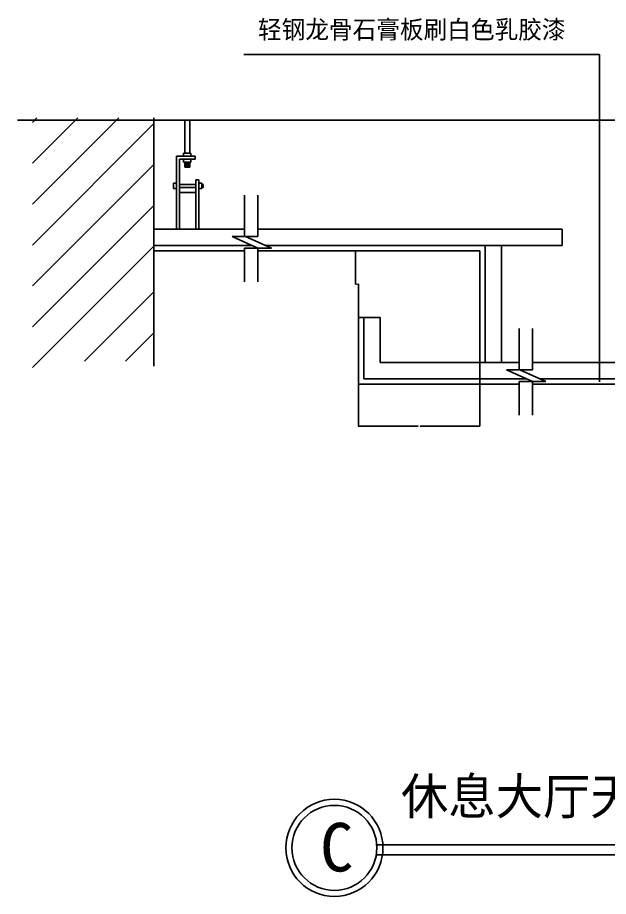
# Model space of a CAD drawing. Header units: metres. Extents: x 86003 to 87909, y -7758 to -6310.
# Drawn here: x 86003 to 86977, y -7758 to -6310 of the extents above; entities that cross this region are included whole.
import ezdxf

# ---------------------------------------------------------------- set-up
doc = ezdxf.new("R2010")
doc.units = ezdxf.units.M
for name, color, linetype in [('中线', 5, 'Continuous'), ('填充', 2, 'Continuous'), ('粗线', 7, 'Continuous'), ('细', 1, 'Continuous')]:
    doc.layers.add(name, color=color, linetype=linetype)
doc.dimstyles.get("Standard").update_dxf_attribs({"dimtxt": 2.5, "dimasz": 2.5, "dimexe": 1.25, "dimexo": 0.625, "dimtad": 1, "dimcen": 2.5, "dimazin": 3, "dimtfac": 1, "dimtmove": 0, "dimatfit": 3})

# ---------------------------------------------------------------- blocks, each defined once
blk = doc.blocks.new('_CLOSEDFILLED')
at = {"color": 0, "linetype": 'BYBLOCK'}
blk.add_solid([(-1, 0.2), (0, 0), (-1, -0.2)], dxfattribs=at)
blk = doc.blocks.new('*D3')
for p, q in [((86564.6, -6878.61), (86564.6, -6983.41)), ((86764.6, -6878.61), (86764.6, -6983.41)), ((86663.1, -6983.41), (86564.35, -6983.41)), ((86764.85, -6983.41), (86666.1, -6983.41))]:
    blk.add_line(p, q)
at = {"layer": 'Defpoints'}
for p in [(86564.6, -6878.61), (86764.6, -6878.61), (86764.6, -6983.41)]:
    blk.add_point(p, dxfattribs=at)
at = {"layer": '细', "xscale": 0.25, "yscale": 0.25}
blk.add_blockref('_CLOSEDFILLED', (86564.6, -6983.41), dxfattribs=at)
at = {"layer": '细', "xscale": 0.25, "yscale": 0.25, "rotation": 180}
blk.add_blockref('_CLOSEDFILLED', (86764.6, -6983.41), dxfattribs=at)
at = {"layer": '细', "insert": (86664.6, -6983.41), "char_height": 1, "attachment_point": 5}
blk.add_mtext('200', dxfattribs=at)
blk = doc.blocks.new('*D4')
for p, q in [((86559.93, -6694.94), (86559.93, -6749.77)), ((86561.265, -6749.77), (86559.68, -6749.77)), ((86564.85, -6749.77), (86563.265, -6749.77)), ((86564.6, -6804.61), (86564.6, -6749.77))]:
    blk.add_line(p, q)
at = {"layer": 'Defpoints'}
for p in [(86559.93, -6694.94), (86564.6, -6749.77), (86564.6, -6804.61)]:
    blk.add_point(p, dxfattribs=at)
at = {"layer": '细', "xscale": 0.25, "yscale": 0.25}
blk.add_blockref('_CLOSEDFILLED', (86559.93, -6749.77), dxfattribs=at)
at = {"layer": '细', "xscale": 0.25, "yscale": 0.25, "rotation": 180}
blk.add_blockref('_CLOSEDFILLED', (86564.6, -6749.77), dxfattribs=at)
at = {"layer": '细', "insert": (86562.265, -6749.77), "char_height": 1, "attachment_point": 5}
blk.add_mtext('10', dxfattribs=at)
blk = doc.blocks.new('*D5')
for p, q in [((86564.6, -6804.61), (86564.6, -6859.61)), ((86564.35, -6859.61), (86564.1, -6859.61)), ((86564.6, -6914.61), (86564.6, -6859.61)), ((86564.6, -6859.61), (86564.6, -6859.61)), ((86564.85, -6859.61), (86565.1, -6859.61))]:
    blk.add_line(p, q)
at = {"layer": 'Defpoints'}
for p in [(86564.6, -6804.61), (86564.6, -6859.61), (86564.6, -6914.61)]:
    blk.add_point(p, dxfattribs=at)
at = {"layer": '细', "xscale": 0.25, "yscale": 0.25}
blk.add_blockref('_CLOSEDFILLED', (86564.6, -6859.61), dxfattribs=at)
at = {"layer": '细', "xscale": 0.25, "yscale": 0.25, "rotation": 180}
blk.add_blockref('_CLOSEDFILLED', (86564.6, -6859.61), dxfattribs=at)
at = {"layer": '细', "insert": (86564.6, -6858.485), "char_height": 1, "attachment_point": 5}
blk.add_mtext('100', dxfattribs=at)

msp = doc.modelspace()

# ---------------------------------------------------------------- linework, layer by layer
at = {"layer": '中线'}
for p, q in [((86278.43, -6533.94), (86278.43, -6479.51)), ((86286.43, -6533.94), (86286.43, -6479.51)), ((86276.43, -6533.94), (86288.43, -6533.94)), ((86276.43, -6538.94), (86276.43, -6533.94)), ((86276.43, -6548.94), (86276.43, -6543.94)), ((86288.43, -6538.94), (86288.43, -6533.94)), ((86288.43, -6548.94), (86288.43, -6543.94)), ((86276.43, -6548.94), (86288.43, -6548.94)), ((86278.43, -6556.94), (86278.43, -6548.94)), ((86278.43, -6556.94), (86286.43, -6556.94)), ((86286.43, -6556.94), (86286.43, -6548.94)), ((86259.62, -6583.34), (86259.62, -6592.34)), ((86259.62, -6583.34), (86264.62, -6583.34)), ((86269.62, -6585.34), (86296.62, -6585.34)), ((86296.62, -6577.98), (86301.62, -6577.98)), ((86301.62, -6583.34), (86306.62, -6583.34)), ((86306.62, -6583.34), (86306.62, -6592.34)), ((86306.62, -6585.34), (86308.69, -6585.34)), ((86308.69, -6585.34), (86308.69, -6590.34)), ((86259.62, -6592.34), (86264.62, -6592.34)), ((86269.62, -6590.34), (86296.62, -6590.34)), ((86269.62, -6598.94), (86296.62, -6598.94)), ((86269.62, -6598.94), (86269.62, -6658.94)), ((86296.62, -6598.94), (86296.62, -6658.94)), ((86301.62, -6592.34), (86306.62, -6592.34)), ((86306.62, -6590.34), (86308.69, -6590.34)), ((86227.48, -6658.94), (86376.93, -6658.94)), ((86336.87, -6658.94), (86376.93, -6658.94)), ((86399, -6658.94), (86900.6, -6658.94)), ((86724.54, -6658.94), (86764.6, -6658.94)), ((86900.6, -6658.94), (86900.6, -6685.94)), ((86227.48, -6685.94), (86389.43, -6685.94)), ((86336.87, -6685.94), (86376.93, -6685.94)), ((86411.49, -6685.94), (86900.6, -6685.94)), ((86724.54, -6685.94), (86764.6, -6685.94)), ((86773.6, -6685.94), (86773.6, -6878.61)), ((86800.6, -6685.94), (86800.6, -6878.61)), ((86573.6, -6804.61), (86573.6, -6905.61)), ((86600.6, -6804.61), (86600.6, -6878.61)), ((86600.6, -6878.61), (86829.26, -6878.61)), ((86851.32, -6878.61), (87339.93, -6878.61)), ((86573.6, -6905.61), (86841.76, -6905.61)), ((86863.82, -6905.61), (87339.93, -6905.61))]:
    msp.add_line(p, q, dxfattribs=at)
at = {"layer": '填充'}
for p, q in [((86027.48, -6617.83), (86169.41, -6475.9)), ((86027.48, -6483.12), (86034.71, -6475.9)), ((86027.48, -6550.48), (86102.06, -6475.9)), ((86027.48, -6685.18), (86227.48, -6485.18)), ((86027.48, -6752.53), (86227.48, -6552.53)), ((86027.48, -6819.88), (86227.48, -6619.88)), ((86027.48, -6887.24), (86227.48, -6687.24)), ((86113.07, -6876.7), (86227.48, -6762.29)), ((86180.42, -6876.7), (86227.48, -6829.64))]:
    msp.add_line(p, q, dxfattribs=at)
at = {"layer": '粗线'}
for p, q in [((86227.48, -6475.9), (86227.48, -6884.72)), ((86594.79, -7673.43), (87774.17, -7673.43))]:
    msp.add_line(p, q, dxfattribs=at)
msp.add_circle((86524.97, -7678.4), 70, dxfattribs=at)
at = {"layer": '细'}
for p, q in [((87197.03, -6479.51), (86002.76, -6479.51)), ((86264.62, -6538.94), (86295.25, -6538.94)), ((86264.62, -6538.94), (86264.62, -6658.94)), ((86269.62, -6543.94), (86295.25, -6543.94)), ((86269.62, -6543.94), (86269.62, -6598.94)), ((86295.25, -6538.94), (86295.25, -6543.94)), ((86278.43, -6550.94), (86286.43, -6550.94)), ((86278.43, -6552.94), (86286.43, -6552.94)), ((86278.43, -6554.94), (86286.43, -6554.94)), ((86296.62, -6577.98), (86296.62, -6598.94)), ((86301.62, -6577.98), (86301.62, -6658.94)), ((86376.93, -6602.89), (86376.93, -6671.44)), ((86399, -6602.89), (86399, -6671.44)), ((86356.33, -6671.44), (86376.93, -6671.44)), ((86399, -6690.13), (86356.33, -6671.44)), ((86421.06, -6690.13), (86378.4, -6671.44)), ((86378.4, -6671.44), (86399, -6671.44)), ((86227.48, -6694.94), (86376.93, -6694.94)), ((86376.93, -6690.13), (86376.93, -6746.07)), ((86376.93, -6690.13), (86399, -6690.13)), ((86399, -6690.13), (86421.06, -6690.13)), ((86399, -6690.13), (86399, -6746.07)), ((86399, -6694.94), (86764.6, -6694.94)), ((86764.6, -6694.94), (86764.6, -6878.61)), ((86564.6, -6804.61), (86564.6, -6914.61)), ((86564.6, -6804.61), (86564.6, -6914.61)), ((86564.6, -6804.61), (86600.6, -6804.61)), ((86829.26, -6822.56), (86829.26, -6891.11)), ((86851.32, -6822.56), (86851.32, -6891.11)), ((86808.66, -6891.11), (86829.26, -6891.11)), ((86851.32, -6909.8), (86808.66, -6891.11)), ((86873.39, -6909.8), (86830.73, -6891.11)), ((86830.73, -6891.11), (86851.32, -6891.11)), ((86564.6, -6914.61), (86829.26, -6914.61)), ((86829.26, -6909.8), (86829.26, -6965.74)), ((86829.26, -6909.8), (86851.32, -6909.8)), ((86851.32, -6909.8), (86873.39, -6909.8)), ((86851.32, -6909.8), (86851.32, -6965.74)), ((86851.32, -6914.61), (87203.93, -6914.61)), ((86594, -7690.03), (87774.17, -7690.03))]:
    msp.add_line(p, q, dxfattribs=at)
msp.add_circle((86524.97, -7678.4), 80, dxfattribs=at)

# ---------------------------------------------------------------- texts
at = {"layer": '细', "attachment_point": 1}
for s, insert, char_height in [('轻钢龙骨石膏板刷白色乳胶漆', (86398.98, -6315.19), 30), ('休息大厅天花剖面详图 1：10', (86634.74, -7563.47), 60), ('C', (86501.46, -7637.27), 80)]:
    msp.add_mtext(s, dxfattribs=dict(at, insert=insert, char_height=char_height))

# ---------------------------------------------------------------- dimensions: what is measured, and where the dimension line sits
at = {"layer": '细'}
for base, p1, p2, text, picture, middle in [((86564.6, -6749.77), (86564.6, -6804.61), (86559.93, -6694.94), '10', '*D4', (86562.265, -6749.77)), ((86564.6, -6859.61), (86564.6, -6914.61), (86564.6, -6804.61), '100', '*D5', (86564.6, -6858.485))]:
    dim = msp.add_linear_dim(base=base, p1=p1, p2=p2, text=text, dimstyle='Standard', dxfattribs=at)
    dim.commit()
    dim.dimension.update_dxf_attribs({"geometry": picture, "text_midpoint": middle})
dim = msp.add_linear_dim(base=(86764.6, -6983.41), p1=(86764.6, -6878.61), p2=(86564.6, -6878.61), dimstyle='Standard', dxfattribs=at)
dim.commit()
dim.dimension.update_dxf_attribs({"geometry": '*D3', "text_midpoint": (86664.6, -6983.41)})

# ---------------------------------------------------------------- leaders
msp.add_leader([(86961.71, -6910.46), (86961.71, -6371.14), (86375.88, -6371.14)], dimstyle='Standard', dxfattribs=at)

doc.saveas('drawing.dxf')
